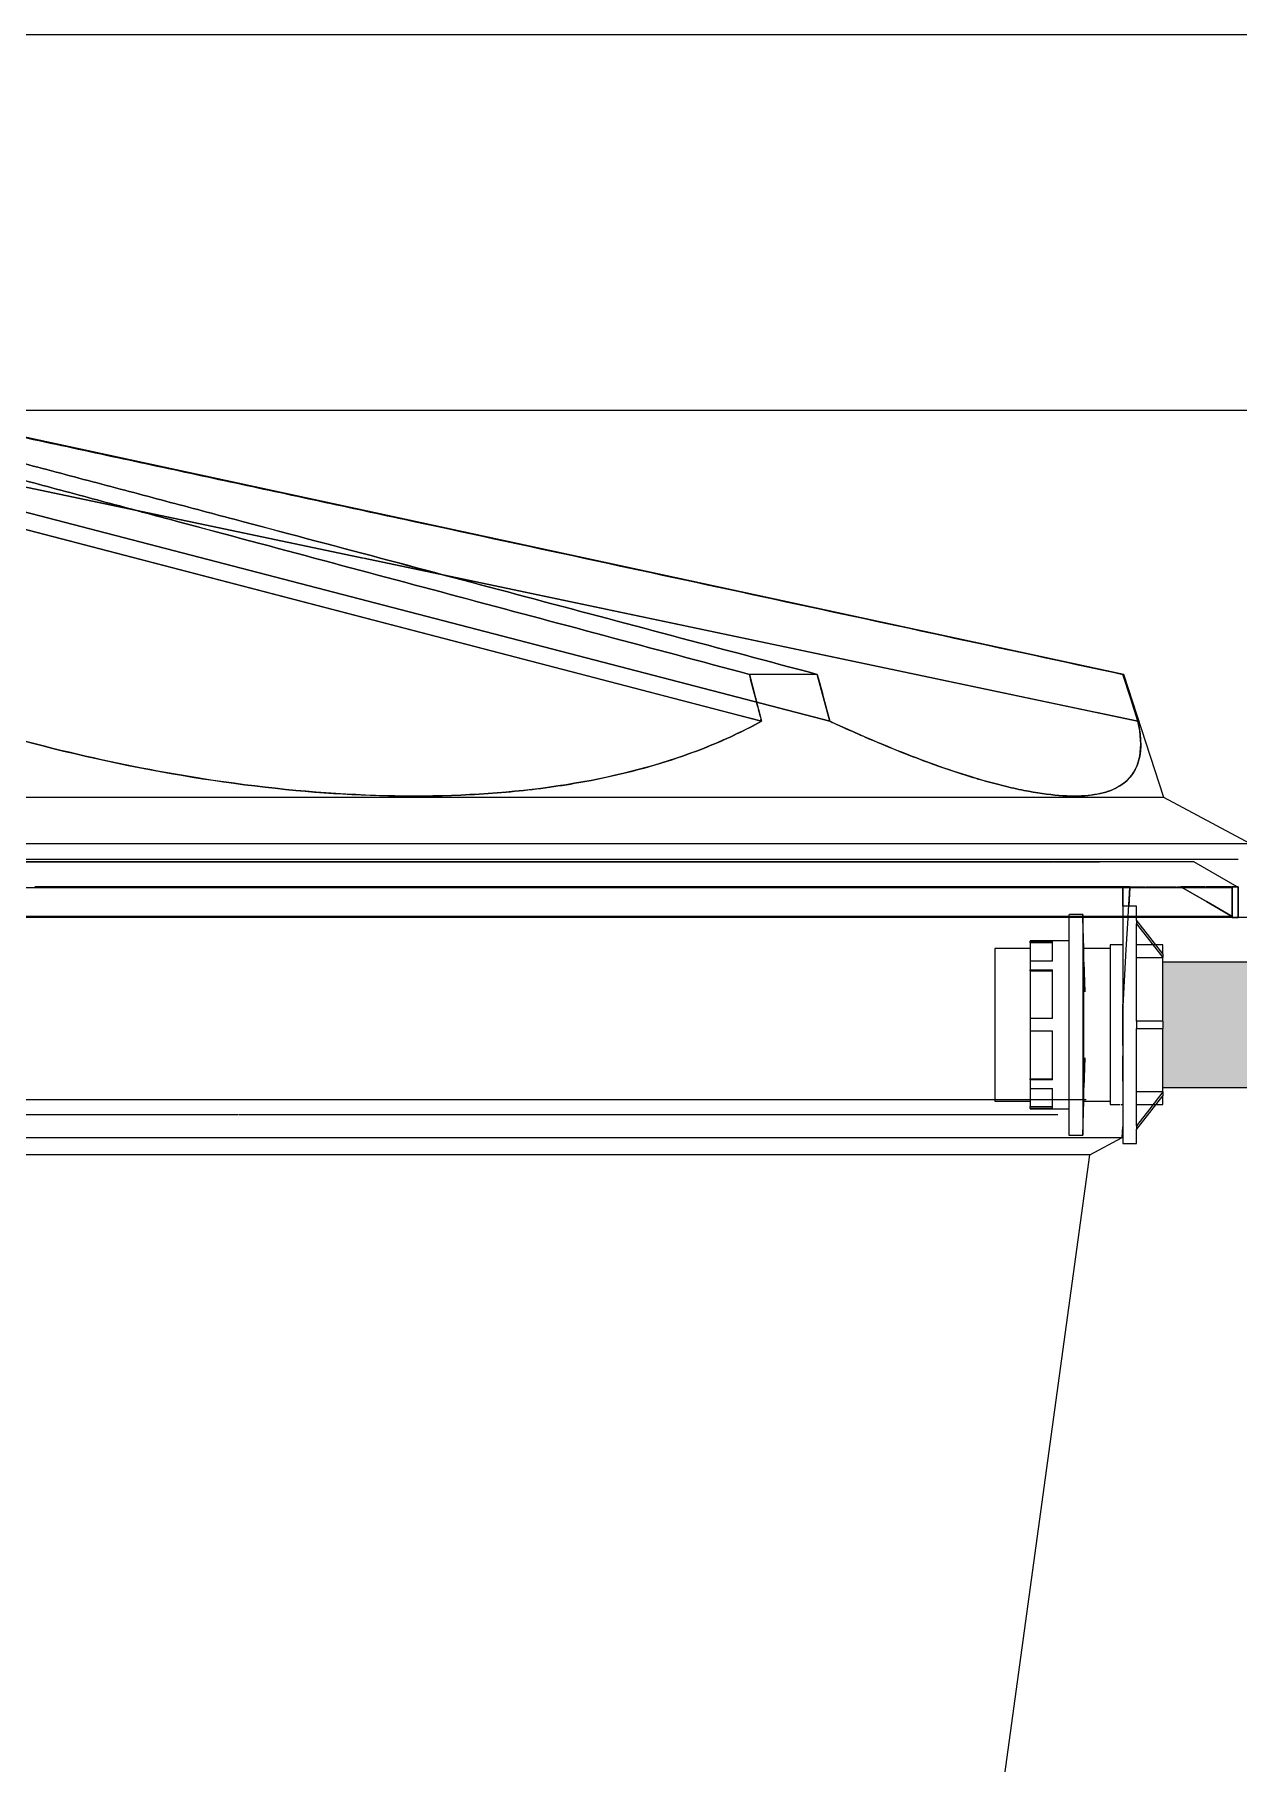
# Model space of a CAD drawing. Header units: metres. Extents: x 34 to 87, y -2.3 to 19.3.
# Drawn here: x 49.451 to 49.931, y 4.21 to 4.9 of the extents above; entities that cross this region are included whole.
import ezdxf

# ---------------------------------------------------------------- set-up
doc = ezdxf.new("R2010")
doc.units = ezdxf.units.M
for name, color, linetype, lineweight in [('P-PIPE', 7, 'Continuous', 5), ('P-SANR-FIXT', 7, 'Continuous', 5), ('S-BEAM', 7, 'Continuous', 5)]:
    doc.layers.add(name, color=color, linetype=linetype, lineweight=lineweight)

# ---------------------------------------------------------------- blocks, each defined once
blk = doc.blocks.new('IFC_ifc-2-AA')
at = {"layer": 'S-BEAM', "color": 253, "lineweight": 18, "true_color": 0xaaaaaa}
for p, q in [((-3.17, 4.9), (-0.3, 4.9)), ((-0.3, 4.75), (-3.17, 4.75))]:
    blk.add_line(p, q, dxfattribs=at)
blk = doc.blocks.new('Caixa d_água de polietileno 1000 a 5000 Litros - Fortlev - 1000 L-3700675-AA')
at = {"layer": 'P-SANR-FIXT', "color": 8, "true_color": 0x808080}
for p, q in [((-0.64064, 4.64478), (-1.22071, 4.77)), ((-1.25494, 4.74846), (-0.78512, 4.62611)), ((-0.91157, 4.68434), (-0.63495, 4.62611)), ((-0.76287, 4.64478), (-0.78997, 4.64478)), ((-0.64064, 4.64478), (-0.64102, 4.64478)), ((-0.62468, 4.59567), (-0.64064, 4.64478)), ((-0.62468, 4.59567), (-1.35, 4.59567)), ((-0.59, 4.57723), (-0.62468, 4.59567)), ((-0.59, 4.57723), (-1.35, 4.57723)), ((-0.59534, 4.56), (-0.61266, 4.57)), ((-0.59, 4.54785), (-1.35, 4.54785)), ((-0.64124, 4.46), (-0.641, 4.46431)), ((-1.35, 4.46), (-0.64124, 4.46)), ((-0.65411, 4.45319), (-0.64124, 4.46)), ((-0.65411, 4.45319), (-1.35, 4.45319)), ((-0.6915, 4.18104), (-0.65411, 4.45319))]:
    blk.add_line(p, q, dxfattribs=at)
at = {"layer": 'P-SANR-FIXT', "color": 7, "true_color": 0xefefef}
for p, q in [((-0.79863, 4.62962), (-1.25494, 4.74846)), ((-1.22844, 4.74846), (-0.7579, 4.62611)), ((-0.65166, 4.62962), (-0.91157, 4.68434)), ((-0.76287, 4.64478), (-0.76227, 4.64253)), ((-0.76225, 4.64247), (-0.76072, 4.6367)), ((-0.64064, 4.64478), (-0.64102, 4.64478)), ((-0.78512, 4.62611), (-0.79855, 4.6296)), ((-0.63495, 4.62611), (-0.65156, 4.6296)), ((-0.78512, 4.62611), (-0.78535, 4.62697)), ((-0.69948, 4.59567), (-1.3394, 4.59567)), ((-0.66318, 4.59567), (-0.69948, 4.59567)), ((-0.62468, 4.59567), (-0.66318, 4.59567)), ((-1.07023, 4.57723), (-1.35, 4.57723)), ((-0.59, 4.57723), (-1.07023, 4.57723)), ((-1.35, 4.57), (-0.66859, 4.57)), ((-1.35, 4.57), (-0.66859, 4.57)), ((-0.66843, 4.57), (-0.65182, 4.57)), ((-0.66843, 4.57), (-0.65182, 4.57)), ((-0.65177, 4.57), (-0.65032, 4.57)), ((-0.61266, 4.57), (-0.65018, 4.57)), ((-1.07508, 4.56), (-0.63225, 4.56)), ((-0.81637, 4.56), (-1.07504, 4.56)), ((-0.76454, 4.56), (-0.81626, 4.56)), ((-0.70213, 4.56), (-0.7644, 4.56)), ((-0.67147, 4.56), (-0.70213, 4.56)), ((-0.65959, 4.56), (-0.67128, 4.56)), ((-0.65006, 4.56), (-0.65959, 4.56)), ((-0.63821, 4.56), (-0.65006, 4.56)), ((-0.63887, 4.54825), (-0.63822, 4.5598)), ((-0.63807, 4.56), (-0.63225, 4.56)), ((-0.632, 4.56), (-0.61965, 4.56)), ((-0.63199, 4.56), (-0.61965, 4.56)), ((-0.61945, 4.56), (-0.6178, 4.56)), ((-0.61944, 4.56), (-0.6178, 4.56)), ((-0.6178, 4.56), (-0.60801, 4.56)), ((-0.60801, 4.56), (-0.6178, 4.56)), ((-0.60777, 4.56), (-0.6027, 4.56)), ((-0.6027, 4.56), (-0.60777, 4.56)), ((-0.60254, 4.56), (-0.59773, 4.56)), ((-0.59773, 4.56), (-0.60254, 4.56)), ((-0.59773, 4.56), (-0.59534, 4.56)), ((-0.59739, 4.56), (-0.5956, 4.56)), ((-0.59739, 4.5598), (-0.59739, 4.54825)), ((-0.59739, 4.54825), (-0.59739, 4.5598)), ((-0.59534, 4.56), (-0.595, 4.56)), ((-0.64242, 4.54785), (-0.65097, 4.54785)), ((-0.63995, 4.54785), (-0.64233, 4.54785)), ((-0.641, 4.54825), (-0.641, 4.54785)), ((-0.59474, 4.54785), (-0.63515, 4.54785)), ((-0.6273, 4.54825), (-0.63468, 4.54825)), ((-0.61708, 4.54825), (-0.62703, 4.54825)), ((-0.61317, 4.54825), (-0.61691, 4.54825)), ((-0.60253, 4.54825), (-0.613, 4.54825)), ((-0.60039, 4.54825), (-0.60237, 4.54825)), ((-0.59739, 4.54825), (-0.60024, 4.54825)), ((-0.66795, 4.46), (-0.64133, 4.46)), ((-0.65411, 4.45319), (-0.66878, 4.45319))]:
    blk.add_line(p, q, dxfattribs=at)
at = {"layer": 'P-SANR-FIXT', "color": 254, "true_color": 0xd2d2d2}
for p, q in [((-0.7579, 4.62611), (-1.22844, 4.74846)), ((-1.21613, 4.74846), (-0.94404, 4.69118)), ((-0.94376, 4.69112), (-0.91157, 4.68434)), ((-0.63195, 4.5709), (-1.35, 4.5709)), ((-0.595, 4.5709), (-1.35, 4.5709)), ((-1.02388, 4.57), (-1.25376, 4.57)), ((-0.79564, 4.57), (-1.02388, 4.57)), ((-0.71145, 4.57), (-0.79564, 4.57)), ((-0.61266, 4.57), (-0.71145, 4.57)), ((-0.61872, 4.5709), (-0.63195, 4.5709)), ((-0.595, 4.5709), (-0.61872, 4.5709)), ((-1.29, 4.5598), (-0.6843, 4.5598)), ((-0.6843, 4.5598), (-0.59739, 4.5598)), ((-0.59773, 4.56), (-0.59534, 4.56)), ((-0.59739, 4.56), (-0.595, 4.56)), ((-0.59739, 4.56), (-0.59739, 4.54785)), ((-0.595, 4.56), (-0.59739, 4.56)), ((-0.59739, 4.54825), (-0.59739, 4.5598)), ((-0.5952, 4.56), (-0.595, 4.56)), ((-0.595, 4.56), (-0.595, 4.54785)), ((-0.595, 4.54785), (-0.595, 4.56)), ((-0.59739, 4.54785), (-1.35, 4.54785)), ((-0.68434, 4.54825), (-1.29, 4.54825)), ((-0.64342, 4.54825), (-0.6843, 4.54825)), ((-0.62713, 4.54825), (-0.64314, 4.54825)), ((-0.641, 4.54758), (-0.641, 4.50995)), ((-0.63889, 4.54785), (-0.63887, 4.54825)), ((-0.59739, 4.54785), (-0.63467, 4.54785)), ((-0.61375, 4.54825), (-0.6269, 4.54825)), ((-0.60341, 4.54825), (-0.61357, 4.54825)), ((-0.59739, 4.54825), (-0.60328, 4.54825)), ((-0.59739, 4.54785), (-0.59739, 4.54825)), ((-0.59739, 4.54785), (-0.595, 4.54785)), ((-0.595, 4.54785), (-0.59739, 4.54785)), ((-0.994, 4.46905), (-1.35, 4.46905)), ((-0.994, 4.46905), (-1.34519, 4.46905)), ((-0.65559, 4.47503), (-1.30458, 4.47503)), ((-0.69195, 4.47503), (-1.30458, 4.47503)), ((-0.66689, 4.46905), (-0.99379, 4.46905))]:
    blk.add_line(p, q, dxfattribs=at)
at = {"layer": 'P-SANR-FIXT', "color": 7, "true_color": 0xf9f9f9}
for p, q in [((-0.94404, 4.69118), (-1.21613, 4.74846)), ((-0.91157, 4.68434), (-0.94376, 4.69112)), ((-0.65181, 4.57), (-1.35, 4.57)), ((-0.65018, 4.57), (-0.65179, 4.57)), ((-0.6508, 4.56), (-0.64088, 4.56)), ((-0.65007, 4.56), (-0.65079, 4.56)), ((-0.64293, 4.56), (-0.65006, 4.56)), ((-0.64071, 4.56), (-0.64293, 4.56)), ((-0.641, 4.56), (-0.63821, 4.56)), ((-0.63821, 4.56), (-0.641, 4.56)), ((-0.641, 4.5598), (-0.641, 4.54825)), ((-0.641, 4.55235), (-0.641, 4.5598)), ((-0.63822, 4.5598), (-0.63864, 4.55225)), ((-0.59974, 4.5598), (-0.5976, 4.5598)), ((-0.59739, 4.56), (-0.5956, 4.56)), ((-0.95283, 4.54785), (-1.20879, 4.54785)), ((-0.94217, 4.54785), (-0.95278, 4.54785)), ((-0.90978, 4.54785), (-0.94204, 4.54785)), ((-0.87144, 4.54785), (-0.90978, 4.54785)), ((-0.79559, 4.54785), (-0.87138, 4.54785)), ((-0.69253, 4.54785), (-0.7955, 4.54785)), ((-0.66192, 4.54785), (-0.69232, 4.54785)), ((-0.65618, 4.54785), (-0.6569, 4.54785)), ((-0.65139, 4.54785), (-0.65618, 4.54785)), ((-0.65097, 4.54785), (-0.65135, 4.54785)), ((-0.64346, 4.54785), (-0.65121, 4.54785)), ((-0.6426, 4.54825), (-0.65095, 4.54825)), ((-0.64082, 4.54785), (-0.64337, 4.54785)), ((-0.64033, 4.54825), (-0.64233, 4.54825)), ((-1.30347, 4.46), (-1.03652, 4.46)), ((-1.0363, 4.46), (-0.99571, 4.46)), ((-0.99562, 4.46), (-0.67443, 4.46)), ((-0.67417, 4.46), (-0.66955, 4.46)), ((-0.66941, 4.46), (-0.66795, 4.46)), ((-0.89117, 4.45319), (-1.16989, 4.45319)), ((-0.70943, 4.45319), (-0.89117, 4.45319)), ((-0.6706, 4.45319), (-0.70919, 4.45319)), ((-0.66896, 4.45319), (-0.67035, 4.45319))]:
    blk.add_line(p, q, dxfattribs=at)
at = {"layer": 'P-SANR-FIXT', "color": 7, "true_color": 0xfcfcfc}
for p, q in [((-0.78953, 4.64311), (-0.78997, 4.64478)), ((-0.77047, 4.64478), (-0.78997, 4.64478)), ((-0.78793, 4.63694), (-0.78946, 4.64282)), ((-0.76287, 4.64478), (-0.77039, 4.64478)), ((-0.78755, 4.63544), (-0.78786, 4.63666)), ((-0.78731, 4.63452), (-0.78754, 4.63544)), ((-0.787, 4.63332), (-0.78724, 4.63426)), ((-0.78686, 4.63279), (-0.78695, 4.63313)), ((-0.78659, 4.63177), (-0.78683, 4.63268)), ((-0.7864, 4.63104), (-0.78653, 4.63153)), ((-0.78617, 4.63015), (-0.78633, 4.63074)), ((-0.78603, 4.6296), (-0.78612, 4.62995)), ((-0.78575, 4.6285), (-0.78587, 4.62898)), ((-0.78558, 4.62787), (-0.78567, 4.62822)), ((-1.07509, 4.56), (-0.81615, 4.56)), ((-1.04915, 4.56), (-1.07505, 4.56)), ((-1.01182, 4.56), (-1.04914, 4.56)), ((-0.97565, 4.56), (-1.01182, 4.56)), ((-0.94076, 4.56), (-0.97565, 4.56)), ((-0.90726, 4.56), (-0.94075, 4.56)), ((-0.87528, 4.56), (-0.90725, 4.56)), ((-0.84491, 4.56), (-0.87527, 4.56)), ((-0.81638, 4.56), (-0.8449, 4.56)), ((-0.78946, 4.56), (-0.81626, 4.56)), ((-0.81604, 4.56), (-0.76433, 4.56)), ((-0.76455, 4.56), (-0.78945, 4.56)), ((-0.74707, 4.56), (-0.76441, 4.56)), ((-0.76418, 4.56), (-0.74724, 4.56)), ((-0.74704, 4.56), (-0.67123, 4.56)), ((-0.74165, 4.56), (-0.74688, 4.56)), ((-0.72082, 4.56), (-0.74164, 4.56)), ((-0.70214, 4.56), (-0.72081, 4.56)), ((-0.68568, 4.56), (-0.70213, 4.56)), ((-0.67148, 4.56), (-0.68567, 4.56)), ((-0.66432, 4.56), (-0.67129, 4.56)), ((-0.67106, 4.56), (-0.66447, 4.56)), ((-0.66417, 4.56), (-0.65116, 4.56)), ((-0.6596, 4.56), (-0.66403, 4.56)), ((-0.65109, 4.56), (-0.65959, 4.56)), ((-0.64088, 4.56), (-0.63807, 4.56)), ((-0.63821, 4.56), (-0.64071, 4.56)), ((-0.63725, 4.5598), (-0.62941, 4.5598)), ((-0.62927, 4.5598), (-0.62866, 4.5598)), ((-0.62703, 4.5598), (-0.62145, 4.5598)), ((-0.62116, 4.5598), (-0.60832, 4.5598)), ((-0.60832, 4.5598), (-0.59974, 4.5598)), ((-0.95324, 4.54785), (-1.16897, 4.54785)), ((-0.9937, 4.54825), (-1.11553, 4.54825)), ((-0.97885, 4.54825), (-0.99349, 4.54825)), ((-0.95294, 4.54825), (-0.97885, 4.54825)), ((-0.94277, 4.54785), (-0.9532, 4.54785)), ((-0.94217, 4.54825), (-0.95284, 4.54825)), ((-0.87199, 4.54785), (-0.94264, 4.54785)), ((-0.87149, 4.54825), (-0.94198, 4.54825)), ((-0.79598, 4.54785), (-0.87193, 4.54785)), ((-0.84589, 4.54825), (-0.87145, 4.54825)), ((-0.81559, 4.54825), (-0.84589, 4.54825)), ((-0.7956, 4.54825), (-0.81535, 4.54825)), ((-0.69224, 4.54785), (-0.79588, 4.54785)), ((-0.78795, 4.54825), (-0.79549, 4.54825)), ((-0.69253, 4.54825), (-0.78795, 4.54825)), ((-0.68365, 4.54825), (-0.69223, 4.54825)), ((-0.66249, 4.54785), (-0.69206, 4.54785)), ((-0.66205, 4.54825), (-0.6836, 4.54825)), ((-0.65133, 4.54825), (-0.65691, 4.54825)), ((-0.65159, 4.54785), (-0.65672, 4.54785)), ((-0.65121, 4.54785), (-0.65156, 4.54785)), ((-0.65095, 4.54825), (-0.65133, 4.54825))]:
    blk.add_line(p, q, dxfattribs=at)
at = {"layer": 'P-SANR-FIXT', "color": 7, "true_color": 0xfefefe}
for p, q in [((-1.08711, 4.5598), (-1.05536, 4.5598)), ((-1.05536, 4.5598), (-1.04914, 4.5598)), ((-1.04905, 4.5598), (-1.04068, 4.5598)), ((-1.04054, 4.5598), (-1.01139, 4.5598)), ((-1.01131, 4.5598), (-0.9937, 4.5598)), ((-0.99349, 4.5598), (-0.98018, 4.5598)), ((-0.98018, 4.5598), (-0.97559, 4.5598)), ((-0.97551, 4.5598), (-0.9402, 4.5598)), ((-0.94012, 4.5598), (-0.91266, 4.5598)), ((-0.91266, 4.5598), (-0.90912, 4.5598)), ((-0.90912, 4.5598), (-0.90718, 4.5598)), ((-0.90711, 4.5598), (-0.8746, 4.5598)), ((-0.87453, 4.5598), (-0.84833, 4.5598)), ((-0.84833, 4.5598), (-0.84378, 4.5598)), ((-0.84378, 4.5598), (-0.82918, 4.5598)), ((-0.82912, 4.5598), (-0.81555, 4.5598)), ((-0.81535, 4.5598), (-0.78986, 4.5598)), ((-0.78986, 4.5598), (-0.78943, 4.5598)), ((-0.78937, 4.5598), (-0.78553, 4.5598)), ((-0.78553, 4.5598), (-0.76374, 4.5598)), ((-0.76355, 4.5598), (-0.74656, 4.5598)), ((-0.74649, 4.5598), (-0.74137, 4.5598)), ((-0.74133, 4.5598), (-0.7371, 4.5598)), ((-0.7371, 4.5598), (-0.73663, 4.5598)), ((-0.73663, 4.5598), (-0.73503, 4.5598)), ((-0.73503, 4.5598), (-0.71999, 4.5598)), ((-0.71995, 4.5598), (-0.70558, 4.5598)), ((-0.70531, 4.5598), (-0.70173, 4.5598)), ((-0.70144, 4.5598), (-0.69417, 4.5598)), ((-0.69417, 4.5598), (-0.69178, 4.5598)), ((-0.69178, 4.5598), (-0.68509, 4.5598)), ((-0.68505, 4.5598), (-0.67051, 4.5598)), ((-0.67049, 4.5598), (-0.6654, 4.5598)), ((-0.66518, 4.5598), (-0.6638, 4.5598)), ((-0.66362, 4.5598), (-0.6575, 4.5598)), ((-0.6575, 4.5598), (-0.65487, 4.5598)), ((-0.65487, 4.5598), (-0.65106, 4.5598)), ((-0.6508, 4.5598), (-0.65047, 4.5598)), ((-0.63995, 4.5598), (-0.63839, 4.5598)), ((-0.63823, 4.5598), (-0.63725, 4.5598))]:
    blk.add_line(p, q, dxfattribs=at)
at = {"layer": 'P-SANR-FIXT', "color": 7, "true_color": 0xfdfdfd}
for p, q in [((-0.65025, 4.5598), (-0.64939, 4.5598)), ((-0.64937, 4.5598), (-0.64191, 4.5598)), ((-0.64186, 4.5598), (-0.63995, 4.5598)), ((-0.62866, 4.5598), (-0.628, 4.5598)), ((-0.628, 4.5598), (-0.62703, 4.5598))]:
    blk.add_line(p, q, dxfattribs=at)
at = {"layer": 'P-SANR-FIXT', "color": 8, "true_color": 0x808080, "flags": 128}
for points in [[(-0.78997, 4.64478), (-0.78755, 4.63544), (-0.78512, 4.62611)], [(-0.7579, 4.62611), (-0.76038, 4.63544), (-0.76287, 4.64478)], [(-0.64102, 4.64478), (-0.63798, 4.63544), (-0.63495, 4.62611)], [(-0.641, 4.50995), (-0.63961, 4.53498), (-0.6389, 4.54758)]]:
    blk.add_lwpolyline(points, dxfattribs=at)
at = {"layer": 'P-SANR-FIXT', "color": 7, "true_color": 0xefefef, "flags": 128}
for points in [[(-0.63495, 4.62611), (-0.63798, 4.63544), (-0.64102, 4.64478)], [(-0.76067, 4.63652), (-0.76038, 4.63544), (-0.7579, 4.62611)], [(-0.6178, 4.56), (-0.60759, 4.55413), (-0.59739, 4.54825)], [(-0.59739, 4.54825), (-0.60759, 4.55413), (-0.6178, 4.56)]]:
    blk.add_lwpolyline(points, dxfattribs=at)
at = {"layer": 'P-SANR-FIXT', "color": 254, "true_color": 0xd2d2d2, "flags": 128}
for points in [[(-0.59739, 4.5598), (-0.59756, 4.5599), (-0.59773, 4.56)], [(-0.59773, 4.56), (-0.59756, 4.5599), (-0.59739, 4.5598)]]:
    blk.add_lwpolyline(points, dxfattribs=at)
at = {"layer": 'P-SANR-FIXT', "color": 8, "true_color": 0x808080}
for points, knots in [([(-1.25062, 4.76841), (-1.24134, 4.76584), (-1.22258, 4.76071), (-1.19401, 4.753), (-1.17013, 4.74656), (-1.15103, 4.74141), (-1.13665, 4.73755), (-1.12224, 4.73369), (-1.10306, 4.72854), (-1.07905, 4.7221), (-1.05019, 4.71437), (-0.99247, 4.69891), (-0.92499, 4.68087), (-0.84785, 4.66025), (-0.80925, 4.64994), (-0.78997, 4.64478)], [0, 0, 0, 0, 0.0625, 0.125, 0.1875, 0.21875, 0.25, 0.28125, 0.3125, 0.375, 0.4375, 0.5, 0.75, 0.875, 1, 1, 1, 1]), ([(-0.76287, 4.64478), (-0.78225, 4.64994), (-0.82098, 4.66025), (-0.87911, 4.67572), (-0.93727, 4.69118), (-0.98577, 4.70406), (-1.02462, 4.71437), (-1.05376, 4.7221), (-1.07809, 4.72854), (-1.09758, 4.73369), (-1.11218, 4.73755), (-1.12681, 4.74141), (-1.14639, 4.74656), (-1.17085, 4.753), (-1.20026, 4.76071), (-1.2201, 4.76584), (-1.2301, 4.76841)], [0, 0, 0, 0, 0.125, 0.25, 0.375, 0.5, 0.5625, 0.625, 0.6875, 0.71875, 0.75, 0.78125, 0.8125, 0.875, 0.9375, 1, 1, 1, 1]), ([(-1.21447, 4.76841), (-1.20256, 4.76584), (-1.17871, 4.76071), (-1.14287, 4.753), (-1.11299, 4.74656), (-1.08909, 4.74141), (-1.07116, 4.73755), (-1.05323, 4.73369), (-1.02933, 4.72854), (-0.99946, 4.7221), (-0.96361, 4.71437), (-0.89192, 4.69891), (-0.80828, 4.68087), (-0.7127, 4.66025), (-0.66491, 4.64994), (-0.64102, 4.64478)], [0, 0, 0, 0, 0.0625, 0.125, 0.1875, 0.21875, 0.25, 0.28125, 0.3125, 0.375, 0.4375, 0.5, 0.75, 0.875, 1, 1, 1, 1]), ([(-0.78512, 4.62611), (-0.79797, 4.61899), (-0.82681, 4.60721), (-0.8788, 4.59717), (-0.93822, 4.59515), (-0.99788, 4.6007), (-1.05474, 4.61148), (-1.08955, 4.62077), (-1.10701, 4.62611)], [0, 0, 0, 0, 0.181818, 0.363636, 0.545455, 0.727273, 0.863636, 1, 1, 1, 1]), ([(-0.68846, 4.60028), (-0.69116, 4.60094), (-0.70239, 4.60394), (-0.72458, 4.61148), (-0.7464, 4.62077), (-0.7579, 4.62611)], [0.682216, 0.682216, 0.682216, 0.682216, 0.7272727, 0.8636364, 1, 1, 1, 1]), ([(-0.63495, 4.62611), (-0.63341, 4.61899), (-0.63357, 4.60721), (-0.64405, 4.59717), (-0.66138, 4.59549), (-0.67543, 4.5975), (-0.6805, 4.59851)], [0, 0, 0, 0, 0.1818182, 0.3636364, 0.5454545, 0.6363636, 0.6363636, 0.6363636, 0.6363636]), ([(-0.641, 4.50995), (-0.641, 4.50555), (-0.641, 4.49919), (-0.641, 4.49258), (-0.641, 4.49009), (-0.641, 4.48958)], [0, 0, 0, 0, 0.1, 0.15, 0.1628802, 0.1628802, 0.1628802, 0.1628802])]:
    blk.add_open_spline(points, degree=3, knots=knots, dxfattribs=at)
at = {"layer": 'P-SANR-FIXT', "color": 7, "true_color": 0xefefef}
for points, knots in [([(-1.2301, 4.76841), (-1.2201, 4.76584), (-1.20026, 4.76071), (-1.17085, 4.753), (-1.14639, 4.74656), (-1.12681, 4.74141), (-1.11218, 4.73755), (-1.09758, 4.73369), (-1.07809, 4.72854), (-1.05376, 4.7221), (-1.02462, 4.71437), (-0.96635, 4.69891), (-0.89849, 4.68087), (-0.82098, 4.66025), (-0.78225, 4.64994), (-0.76287, 4.64478)], [0, 0, 0, 0, 0.0625, 0.125, 0.1875, 0.21875, 0.25, 0.28125, 0.3125, 0.375, 0.4375, 0.5, 0.75, 0.875, 1, 1, 1, 1]), ([(-0.85608, 4.69118), (-0.87997, 4.69633), (-0.91582, 4.70406), (-0.96361, 4.71437), (-0.99946, 4.7221), (-1.02933, 4.72854), (-1.05323, 4.73369), (-1.07116, 4.73755), (-1.08909, 4.74141), (-1.11299, 4.74656), (-1.14287, 4.753), (-1.17871, 4.76071), (-1.20256, 4.76584), (-1.21447, 4.76841)], [0.375, 0.375, 0.375, 0.375, 0.5, 0.5625, 0.625, 0.6875, 0.71875, 0.75, 0.78125, 0.8125, 0.875, 0.9375, 1, 1, 1, 1]), ([(-0.68846, 4.60028), (-0.68571, 4.59961), (-0.67253, 4.59667), (-0.65318, 4.59515), (-0.63882, 4.6007), (-0.63331, 4.61148), (-0.6338, 4.62077), (-0.63495, 4.62611)], [0.317784, 0.317784, 0.317784, 0.317784, 0.3636364, 0.5454545, 0.7272727, 0.8636364, 1, 1, 1, 1]), ([(-0.88004, 4.59851), (-0.87075, 4.59951), (-0.84831, 4.60285), (-0.82392, 4.60933), (-0.80915, 4.61489), (-0.80555, 4.61636)], [0.6363636, 0.6363636, 0.6363636, 0.6363636, 0.7272727, 0.8636364, 0.9090909, 0.9090909, 0.9090909, 0.9090909]), ([(-0.71669, 4.60898), (-0.71622, 4.60881), (-0.7125, 4.60748), (-0.70888, 4.60625), (-0.70581, 4.60526)], [0.17530914, 0.17530914, 0.17530914, 0.17530914, 0.18181818, 0.22727273, 0.22727273, 0.22727273, 0.22727273]), ([(-0.91249, 4.59639), (-0.91125, 4.59642), (-0.90011, 4.59675), (-0.88932, 4.5975), (-0.88004, 4.59851)], [0.5340909, 0.5340909, 0.5340909, 0.5340909, 0.5454545, 0.6363636, 0.6363636, 0.6363636, 0.6363636])]:
    blk.add_open_spline(points, degree=3, knots=knots, dxfattribs=at)
at = {"layer": 'P-SANR-FIXT', "color": 7, "true_color": 0xfcfcfc}
blk.add_open_spline([(-0.90571, 4.67571), (-0.92499, 4.68087), (-0.96354, 4.69118), (-1.01171, 4.70406), (-1.05019, 4.71437), (-1.07905, 4.7221), (-1.10306, 4.72854), (-1.12224, 4.73369), (-1.13665, 4.73755), (-1.15103, 4.74141), (-1.17013, 4.74656), (-1.19401, 4.753), (-1.21552, 4.7588), (-1.22739, 4.76203), (-1.22983, 4.7627)], degree=3, knots=[0.25, 0.25, 0.25, 0.25, 0.375, 0.5, 0.5625, 0.625, 0.6875, 0.71875, 0.75, 0.78125, 0.8125, 0.875, 0.9375, 0.9536545, 0.9536545, 0.9536545, 0.9536545], dxfattribs=at)
at = {"layer": 'P-SANR-FIXT', "color": 254, "true_color": 0xd2d2d2}
for points in [[(-0.7127, 4.66025), (-0.7366, 4.6654), (-0.78439, 4.67572), (-0.83218, 4.68602), (-0.85608, 4.69118)], [(-0.69683, 4.60252), (-0.69395, 4.60169), (-0.69116, 4.60095), (-0.68846, 4.60028)], [(-0.6805, 4.59851), (-0.68306, 4.59902), (-0.68571, 4.59961), (-0.68846, 4.60028)]]:
    blk.add_open_spline(points, degree=3, dxfattribs=at)
at = {"layer": 'P-SANR-FIXT', "color": 7, "true_color": 0xfcfcfc}
blk.add_open_spline([(-0.78997, 4.64478), (-0.80925, 4.64994), (-0.84785, 4.66025), (-0.88642, 4.67056), (-0.90571, 4.67571)], degree=3, dxfattribs=at)
at = {"layer": 'P-SANR-FIXT', "color": 7, "true_color": 0xefefef}
for points in [[(-0.64102, 4.64478), (-0.66491, 4.64994), (-0.68881, 4.65509), (-0.7127, 4.66025)], [(-1.10701, 4.62611), (-1.08373, 4.61899), (-1.06054, 4.6131), (-1.03775, 4.60848)], [(-0.80555, 4.61636), (-0.79836, 4.6193), (-0.79155, 4.62255), (-0.78512, 4.62611)], [(-0.7579, 4.62611), (-0.75654, 4.62548), (-0.75518, 4.62485), (-0.75384, 4.62424)], [(-0.75365, 4.62415), (-0.75055, 4.62274), (-0.74749, 4.62138), (-0.74448, 4.62008)], [(-0.74409, 4.61991), (-0.7345, 4.61575), (-0.72538, 4.61212), (-0.71682, 4.60903)], [(-1.03775, 4.60848), (-1.01495, 4.60386), (-0.99257, 4.60052), (-0.97096, 4.59851)], [(-0.70571, 4.60523), (-0.70353, 4.60452), (-0.70139, 4.60386), (-0.6993, 4.60324)], [(-0.69911, 4.60318), (-0.69834, 4.60295), (-0.69758, 4.60273), (-0.69683, 4.60252)], [(-0.97096, 4.59851), (-0.95076, 4.59663), (-0.93124, 4.59592), (-0.91267, 4.59638)]]:
    blk.add_open_spline(points, degree=3, dxfattribs=at)
at = {"layer": 'P-SANR-FIXT', "color": 254, "true_color": 0xd2d2d2}
for points, knots in [([(-0.641, 4.48958), (-0.641, 4.48911), (-0.641, 4.48791), (-0.641, 4.48673), (-0.641, 4.48603)], [0.16288022, 0.16288022, 0.16288022, 0.16288022, 0.175, 0.19381461, 0.19381461, 0.19381461, 0.19381461]), ([(-0.641, 4.48533), (-0.641, 4.4844), (-0.641, 4.48256), (-0.641, 4.47986), (-0.641, 4.47772), (-0.641, 4.4761), (-0.641, 4.47533), (-0.641, 4.47495)], [0.2, 0.2, 0.2, 0.2, 0.225, 0.25, 0.275, 0.2875, 0.3, 0.3, 0.3, 0.3])]:
    blk.add_open_spline(points, degree=3, knots=knots, dxfattribs=at)
blk = doc.blocks.new('Adaptador Soldavel com Anel para Caixa Dagua - Fortlev - Standard-V9-AA')
at = {"layer": 'P-PIPE', "color": 7, "true_color": 0xf3f3f3}
for p, q in [((-0.63864, 4.55235), (-0.641, 4.55235)), ((-0.641, 4.55235), (-0.641, 4.54863)), ((-0.6625, 4.549), (-0.6625, 4.54863)), ((-0.657, 4.549), (-0.66233, 4.549)), ((-0.65698, 4.54825), (-0.657, 4.549)), ((-0.657, 4.549), (-0.657, 4.54833))]:
    blk.add_line(p, q, dxfattribs=at)
at = {"layer": 'P-PIPE', "color": 254, "true_color": 0xdfdfdf}
for p, q in [((-0.6355, 4.55235), (-0.63864, 4.55235)), ((-0.6355, 4.54846), (-0.6355, 4.55235)), ((-0.657, 4.54829), (-0.657, 4.54806)), ((-0.65696, 4.54785), (-0.65698, 4.54825)), ((-0.641, 4.54863), (-0.641, 4.5482)), ((-0.641, 4.505), (-0.641, 4.51324)), ((-0.641, 4.49676), (-0.641, 4.505)), ((-0.641, 4.48248), (-0.641, 4.49264))]:
    blk.add_line(p, q, dxfattribs=at)
at = {"layer": 'P-PIPE', "color": 253, "true_color": 0xa6a6a6}
for p, q in [((-0.6625, 4.54766), (-0.6625, 4.505)), ((-0.657, 4.5479), (-0.657, 4.505)), ((-0.65656, 4.5355), (-0.65695, 4.54758)), ((-0.641, 4.54791), (-0.641, 4.505)), ((-0.6355, 4.54802), (-0.6355, 4.54846)), ((-0.6625, 4.5385), (-0.678, 4.5385)), ((-0.678, 4.5385), (-0.678, 4.53841)), ((-0.678, 4.53763), (-0.678, 4.53841)), ((-0.678, 4.53841), (-0.669, 4.53841)), ((-0.669, 4.53036), (-0.669, 4.53841)), ((-0.678, 4.5355), (-0.692, 4.5355)), ((-0.692, 4.5355), (-0.692, 4.505)), ((-0.678, 4.53763), (-0.678, 4.53045)), ((-0.669, 4.53763), (-0.678, 4.53763)), ((-0.646, 4.5355), (-0.65656, 4.5355)), ((-0.65656, 4.505), (-0.65656, 4.5355)), ((-0.641, 4.53685), (-0.646, 4.53685)), ((-0.646, 4.53685), (-0.646, 4.505)), ((-0.678, 4.53036), (-0.678, 4.52689)), ((-0.669, 4.53036), (-0.678, 4.53036)), ((-0.678, 4.52657), (-0.678, 4.52689)), ((-0.678, 4.52689), (-0.669, 4.52689)), ((-0.678, 4.52657), (-0.678, 4.50745)), ((-0.678, 4.52657), (-0.669, 4.52657)), ((-0.669, 4.50745), (-0.669, 4.52689)), ((-0.656, 4.5182), (-0.65638, 4.53)), ((-0.692, 4.505), (-0.692, 4.4745)), ((-0.678, 4.50745), (-0.678, 4.505)), ((-0.669, 4.50745), (-0.678, 4.50745)), ((-0.678, 4.505), (-0.678, 4.50255)), ((-0.6625, 4.505), (-0.6625, 4.461)), ((-0.657, 4.505), (-0.657, 4.461)), ((-0.65656, 4.4745), (-0.65656, 4.505)), ((-0.646, 4.505), (-0.646, 4.47315)), ((-0.641, 4.505), (-0.641, 4.48962)), ((-0.678, 4.50255), (-0.678, 4.48343)), ((-0.678, 4.50255), (-0.669, 4.50255)), ((-0.669, 4.48311), (-0.669, 4.50255)), ((-0.65638, 4.48), (-0.656, 4.4918)), ((-0.678, 4.48311), (-0.678, 4.48343)), ((-0.678, 4.48343), (-0.669, 4.48343)), ((-0.678, 4.48311), (-0.678, 4.47964)), ((-0.669, 4.48311), (-0.678, 4.48311)), ((-0.678, 4.47964), (-0.669, 4.47964)), ((-0.678, 4.47955), (-0.678, 4.47237)), ((-0.669, 4.47159), (-0.669, 4.47964)), ((-0.692, 4.4745), (-0.678, 4.4745)), ((-0.678, 4.47159), (-0.678, 4.47237)), ((-0.678, 4.47159), (-0.678, 4.4715)), ((-0.669, 4.47159), (-0.678, 4.47159)), ((-0.678, 4.4715), (-0.6625, 4.4715)), ((-0.67794, 4.47237), (-0.669, 4.47237)), ((-0.657, 4.461), (-0.65656, 4.4745)), ((-0.65656, 4.4745), (-0.646, 4.4745)), ((-0.646, 4.47315), (-0.64214, 4.47315)), ((-0.64184, 4.47315), (-0.64121, 4.47315)), ((-0.6625, 4.461), (-0.657, 4.461))]:
    blk.add_line(p, q, dxfattribs=at)
at = {"layer": 'P-PIPE'}
for p, q in [((-0.6355, 4.54674), (-0.6355, 4.54773)), ((-0.6355, 4.54674), (-0.6355, 4.54524)), ((-0.6355, 4.5065), (-0.6355, 4.54524)), ((-0.625, 4.53685), (-0.6355, 4.53685)), ((-0.6355, 4.5318), (-0.625, 4.5318)), ((-0.625, 4.5333), (-0.625, 4.53685)), ((-0.625, 4.5333), (-0.625, 4.5318)), ((-0.625, 4.5065), (-0.625, 4.5318)), ((-0.6355, 4.5065), (-0.6355, 4.505)), ((-0.6355, 4.505), (-0.6355, 4.5035)), ((-0.6355, 4.46476), (-0.6355, 4.5035)), ((-0.625, 4.5065), (-0.625, 4.505)), ((-0.625, 4.505), (-0.625, 4.5035)), ((-0.625, 4.4782), (-0.625, 4.5035)), ((-0.641, 4.48962), (-0.641, 4.45765)), ((-0.625, 4.4782), (-0.6355, 4.4782)), ((-0.625, 4.4782), (-0.625, 4.4767)), ((-0.625, 4.47315), (-0.625, 4.4767)), ((-0.6355, 4.47315), (-0.625, 4.47315)), ((-0.6355, 4.46476), (-0.6355, 4.46326)), ((-0.6355, 4.45765), (-0.6355, 4.46326)), ((-0.641, 4.45765), (-0.6355, 4.45765))]:
    blk.add_line(p, q, dxfattribs=at)
at = {"layer": 'P-PIPE', "flags": 128}
for points in [[(-0.625, 4.5333), (-0.63025, 4.54002), (-0.6355, 4.54674)], [(-0.6355, 4.54524), (-0.63025, 4.53852), (-0.625, 4.5318)], [(-0.625, 4.5065), (-0.63025, 4.5065), (-0.6355, 4.5065)], [(-0.6355, 4.5035), (-0.63025, 4.5035), (-0.625, 4.5035)], [(-0.625, 4.4782), (-0.63025, 4.47148), (-0.6355, 4.46476)], [(-0.6355, 4.46326), (-0.63025, 4.46998), (-0.625, 4.4767)]]:
    blk.add_lwpolyline(points, dxfattribs=at)

msp = doc.modelspace()

# ---------------------------------------------------------------- hatches: boundary and pattern name
at = {"layer": 'P-PIPE', "true_color": 0x00ffff}
for points in [[(49.90073, 4.505), (49.99289, 4.505), (49.99289, 4.53), (49.90073, 4.53), (49.90073, 4.50575)], [(49.97867, 4.48), (49.99289, 4.48024), (49.99289, 4.505), (49.90073, 4.505), (49.90073, 4.48), (49.93804, 4.48)]]:
    msp.add_hatch(color=4, dxfattribs=at).paths.add_polyline_path(points)

# ---------------------------------------------------------------- linework, layer by layer
at = {"layer": 'P-PIPE'}
for p, q in [((50.02929, 4.53), (49.90073, 4.53)), ((49.90073, 4.48), (50.02929, 4.48))]:
    msp.add_line(p, q, dxfattribs=at)

# ---------------------------------------------------------------- block references
at = {"lineweight": 5}
msp.add_blockref('IFC_ifc-2-AA', (50.52573, 0), dxfattribs=at)
at = {"layer": 'P-PIPE', "color": 253, "true_color": 0xa6a6a6}
msp.add_blockref('Adaptador Soldavel com Anel para Caixa Dagua - Fortlev - Standard-V9-AA', (50.52573, 0), dxfattribs=at)
at = {"layer": 'P-SANR-FIXT', "color": 254, "true_color": 0xd2d2d2}
msp.add_blockref('Caixa d_água de polietileno 1000 a 5000 Litros - Fortlev - 1000 L-3700675-AA', (50.52573, 0), dxfattribs=at)

doc.saveas('drawing.dxf')
